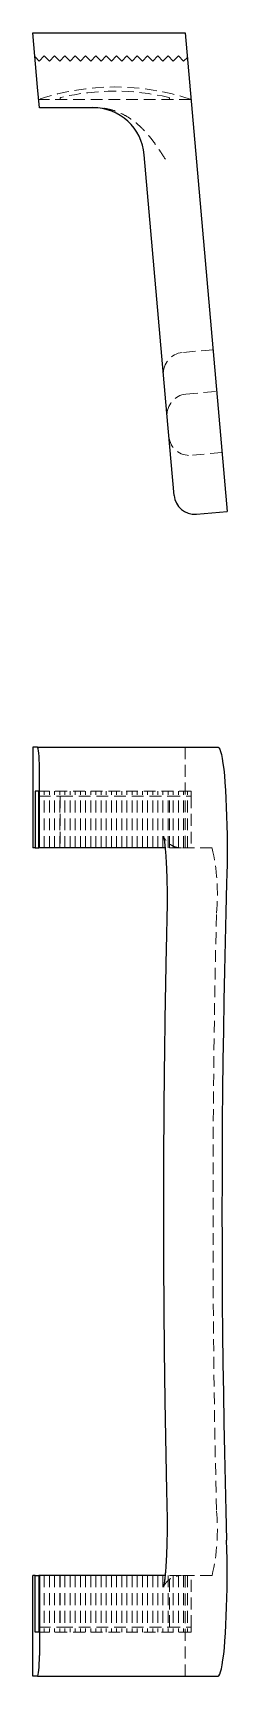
# Model space of a CAD drawing. Header units: millimetres. Extents: x 73 to 249, y 7 to 184.
# Drawn here: x 72.6 to 93.4, y 7 to 183.9 of the extents above.
import ezdxf

# ---------------------------------------------------------------- set-up
doc = ezdxf.new("R2010")
doc.units = ezdxf.units.MM
doc.linetypes.add('HIDDEN', pattern=[1.905, 1.27, -0.635])

msp = doc.modelspace()

# ---------------------------------------------------------------- linework, layer by layer
at = {"color": 7, "linetype": 'Continuous', "lineweight": 25}
for p, q in [((73.06, 178.07), (72.55, 183.91)), ((72.55, 183.91), (88.94, 183.91)), ((88.94, 183.91), (92.48, 143.46)), ((73.26, 175.85), (73.06, 178.07)), ((79, 175.85), (73.26, 175.85)), ((86.97, 142.98), (84.53, 170.78)), ((92.48, 143.46), (93.45, 132.39)), ((87.74, 134.12), (86.97, 142.98)), ((90.15, 132.1), (93.45, 132.39)), ((72.55, 107), (72.55, 96.17)), ((73.06, 107), (72.55, 107)), ((73.06, 107), (79, 107)), ((79, 107), (86.75, 107)), ((86.75, 107), (89.18, 107)), ((89.18, 107), (92.48, 107)), ((73.26, 96.17), (73.26, 104.78)), ((73.18, 102.28), (72.78, 102.28)), ((72.78, 102.28), (72.78, 96.17)), ((73.18, 101.72), (73.18, 102.28)), ((73.18, 96.17), (73.18, 101.72)), ((72.78, 96.17), (72.55, 96.17)), ((72.78, 96.17), (73.18, 96.17)), ((73.26, 96.17), (73.18, 96.17)), ((79.32, 96.17), (73.26, 96.17)), ((72.55, 7), (72.55, 17.83)), ((72.78, 17.83), (72.55, 17.83)), ((72.78, 11.72), (72.78, 17.83)), ((72.78, 17.83), (73.18, 17.83)), ((73.18, 17.83), (73.18, 12.28)), ((73.26, 17.83), (73.18, 17.83)), ((73.26, 17.83), (73.26, 9.22)), ((79.32, 17.83), (73.26, 17.83)), ((73.18, 11.72), (72.78, 11.72)), ((73.18, 12.28), (73.18, 11.72)), ((73.06, 7), (72.55, 7)), ((73.06, 7), (79, 7)), ((79, 7), (86.75, 7)), ((86.75, 7), (89.18, 7)), ((89.18, 7), (92.48, 7))]:
    msp.add_line(p, q, dxfattribs=at)
at = {"color": 7, "linetype": 'HIDDEN', "lineweight": 18}
for p, q in [((72.78, 181.31), (73.22, 180.87)), ((73.22, 180.87), (73.77, 181.42)), ((73.77, 181.42), (74.33, 180.87)), ((74.33, 180.87), (74.88, 181.42)), ((74.88, 181.42), (75.44, 180.87)), ((75.44, 180.87), (76, 181.42)), ((76, 181.42), (76.55, 180.87)), ((76.55, 180.87), (77.11, 181.42)), ((77.11, 181.42), (77.66, 180.87)), ((77.66, 180.87), (78.22, 181.42)), ((78.22, 181.42), (78.77, 180.87)), ((78.77, 180.87), (79.33, 181.42)), ((79.33, 181.42), (79.88, 180.87)), ((79.88, 180.87), (80.44, 181.42)), ((80.44, 181.42), (81, 180.87)), ((81, 180.87), (81.55, 181.42)), ((81.55, 181.42), (82.11, 180.87)), ((82.11, 180.87), (82.66, 181.42)), ((82.66, 181.42), (83.22, 180.87)), ((83.22, 180.87), (83.77, 181.42)), ((83.77, 181.42), (84.33, 180.87)), ((84.33, 180.87), (84.88, 181.42)), ((84.88, 181.42), (85.44, 180.87)), ((85.44, 180.87), (86, 181.42)), ((86, 181.42), (86.55, 180.87)), ((86.55, 180.87), (87.11, 181.42)), ((87.11, 181.42), (87.66, 180.87)), ((87.66, 180.87), (88.22, 181.42)), ((88.22, 181.42), (88.77, 180.87)), ((88.77, 180.87), (89.17, 181.27)), ((89.57, 176.74), (73.18, 176.74)), ((79.32, 175.85), (79, 175.85)), ((91.93, 149.79), (88.63, 149.5)), ((89.02, 145.01), (92.32, 145.3)), ((92.89, 138.72), (89.59, 138.43)), ((88.94, 107), (88.94, 96.17)), ((89.57, 102.28), (73.18, 102.28)), ((73.18, 101.72), (75.6, 101.72)), ((73.22, 96.17), (73.22, 102.28)), ((73.77, 96.17), (73.77, 102.28)), ((74.33, 96.17), (74.33, 102.28)), ((74.88, 96.17), (74.88, 102.28)), ((75.44, 96.17), (75.44, 102.28)), ((75.49, 101.72), (75.49, 96.17)), ((75.58, 101.72), (87.17, 101.72)), ((76, 96.17), (76, 102.28)), ((76.55, 96.17), (76.55, 102.28)), ((77.11, 96.17), (77.11, 102.28)), ((77.66, 96.17), (77.66, 102.28)), ((78.22, 96.17), (78.22, 102.28)), ((78.77, 96.17), (78.77, 102.28)), ((79.33, 96.17), (79.33, 102.28)), ((79.88, 96.17), (79.88, 102.28)), ((80.44, 96.17), (80.44, 102.28)), ((81, 96.17), (81, 102.28)), ((81.55, 96.17), (81.55, 102.28)), ((82.11, 96.17), (82.11, 102.28)), ((82.66, 96.17), (82.66, 102.28)), ((83.22, 96.17), (83.22, 102.28)), ((83.77, 96.17), (83.77, 102.28)), ((84.33, 96.17), (84.33, 102.28)), ((84.88, 96.17), (84.88, 102.28)), ((85.44, 96.17), (85.44, 102.28)), ((86, 96.17), (86, 102.28)), ((86.55, 96.17), (86.55, 102.28)), ((87.11, 96.17), (87.11, 102.28)), ((87.14, 101.72), (89.57, 101.72)), ((87.25, 96.17), (87.25, 101.72)), ((87.66, 96.17), (87.66, 102.28)), ((88.22, 96.17), (88.22, 102.28)), ((88.77, 96.17), (88.77, 102.28)), ((89.17, 96.17), (89.17, 102.28)), ((89.57, 102.28), (89.57, 101.72)), ((89.57, 101.72), (89.57, 96.17)), ((88.53, 96.17), (86.81, 96.17)), ((91.83, 96.17), (88.53, 96.17)), ((73.22, 17.83), (73.22, 11.72)), ((73.77, 17.83), (73.77, 11.72)), ((74.33, 17.83), (74.33, 11.72)), ((74.88, 17.83), (74.88, 11.72)), ((75.44, 17.83), (75.44, 11.72)), ((75.49, 17.83), (75.49, 12.28)), ((76, 17.83), (76, 11.72)), ((76.55, 17.83), (76.55, 11.72)), ((77.11, 17.83), (77.11, 11.72)), ((77.66, 17.83), (77.66, 11.72)), ((78.22, 17.83), (78.22, 11.72)), ((78.77, 17.83), (78.77, 11.72)), ((79.33, 17.83), (79.33, 11.72)), ((79.88, 17.83), (79.88, 11.72)), ((80.44, 17.83), (80.44, 11.72)), ((81, 17.83), (81, 11.72)), ((81.55, 17.83), (81.55, 11.72)), ((82.11, 17.83), (82.11, 11.72)), ((82.66, 17.83), (82.66, 11.72)), ((83.22, 17.83), (83.22, 11.72)), ((83.77, 17.83), (83.77, 11.72)), ((84.33, 17.83), (84.33, 11.72)), ((84.88, 17.83), (84.88, 11.72)), ((85.44, 17.83), (85.44, 11.72)), ((86, 17.83), (86, 11.72)), ((86.55, 17.83), (86.55, 11.72)), ((88.53, 17.83), (86.81, 17.83)), ((87.11, 17.83), (87.11, 11.72)), ((87.25, 12.28), (87.25, 17.83)), ((87.66, 17.83), (87.66, 11.72)), ((88.22, 17.83), (88.22, 11.72)), ((91.83, 17.83), (88.53, 17.83)), ((88.77, 17.83), (88.77, 11.72)), ((88.94, 7), (88.94, 17.83)), ((89.17, 17.83), (89.17, 11.72)), ((89.57, 12.28), (89.57, 17.83)), ((73.18, 12.28), (75.6, 12.28)), ((89.57, 11.72), (73.18, 11.72)), ((75.58, 12.28), (87.17, 12.28)), ((87.14, 12.28), (89.57, 12.28)), ((89.57, 11.72), (89.57, 12.28))]:
    msp.add_line(p, q, dxfattribs=at)
at = {"color": 7, "linetype": 'Continuous', "lineweight": 25, "flags": 128}
for points in [[(92.48, 107), (92.57, 106.95), (92.66, 106.8), (92.75, 106.55), (92.84, 106.21), (92.92, 105.78), (93, 105.25), (93.08, 104.65), (93.15, 103.96), (93.21, 103.2), (93.27, 102.38), (93.32, 101.49), (93.36, 100.56), (93.39, 99.59), (93.42, 98.58), (93.44, 97.55), (93.45, 96.5), (93.45, 95.45), (93.44, 94.4), (93.42, 93.37), (93.4, 92.35)], [(93.4, 92.35), (93.31, 89.24), (93.23, 86.09), (93.16, 82.93), (93.1, 79.73), (93.05, 76.52), (93, 73.3), (92.96, 70.05), (92.93, 66.8), (92.91, 63.54), (92.9, 60.27), (92.89, 57), (92.9, 53.73), (92.91, 50.46), (92.93, 47.2), (92.96, 43.95), (93, 40.7), (93.05, 37.48), (93.1, 34.27), (93.16, 31.07), (93.23, 27.91), (93.31, 24.76), (93.4, 21.65)], [(92.48, 7), (92.57, 7.05), (92.66, 7.2), (92.75, 7.45), (92.84, 7.79), (92.92, 8.22), (93, 8.75), (93.08, 9.35), (93.15, 10.04), (93.21, 10.8), (93.27, 11.62), (93.32, 12.51), (93.36, 13.44), (93.39, 14.41), (93.42, 15.42), (93.44, 16.45), (93.45, 17.5), (93.45, 18.55), (93.44, 19.6), (93.42, 20.63), (93.4, 21.65)]]:
    msp.add_lwpolyline(points, dxfattribs=at)
at = {"color": 7, "linetype": 'HIDDEN', "lineweight": 18, "flags": 128}
msp.add_lwpolyline([(92.3, 24.85), (92.23, 28.17), (92.16, 31.51), (92.1, 34.86), (92.05, 38.24), (92.01, 41.63), (91.98, 45.03), (91.95, 48.45), (91.94, 51.86), (91.93, 55.29), (91.93, 58.71), (91.94, 62.14), (91.95, 65.55), (91.98, 68.97), (92.01, 72.37), (92.05, 75.76), (92.1, 79.14), (92.16, 82.49), (92.23, 85.83), (92.3, 89.15)], dxfattribs=at)
at = {"color": 7, "linetype": 'HIDDEN', "lineweight": 18}
for centre, radius, start, end in [((81.37, 152.23), 25.85, 71.5166, 108.4834), ((75.6, 176.85), 0.111, 103.1844, 270), ((81.37, 152.23), 25.4, 76.8156, 103.1844), ((87.14, 176.85), 0.111, 270, 76.8156), ((88.82, 147.28), 2.22, 95, 185), ((89.21, 142.8), 2.22, 95, 185), ((89.4, 140.64), 2.22, 185, 275), ((70.56, 91.23), 21.84, 354.5449, 13.0728), ((70.56, 22.77), 21.84, 346.9272, 5.4551)]:
    msp.add_arc(centre, radius, start, end, dxfattribs=at)
at = {"color": 7, "linetype": 'Continuous', "lineweight": 25}
for centre, radius, start, end in [((79, 170.3), 5.56, 5, 90), ((89.95, 134.31), 2.22, 185, 275)]:
    msp.add_arc(centre, radius, start, end, dxfattribs=at)
for centre, start_param, end_param in [((73.06, 104.78), 4.712389, 6.283185), ((73.06, 9.22), 3.141593, 4.712389)]:
    msp.add_ellipse(centre, major_axis=(0, 2.22), ratio=0.087489, start_param=start_param, end_param=end_param, dxfattribs=at)
at = {"color": 7, "linetype": 'HIDDEN', "lineweight": 18}
for points, knots in [([(86.81, 170.3), (86.65, 170.54), (86.39, 170.95), (85.97, 171.58), (85.56, 172.16), (84.94, 172.96), (84.11, 173.86), (83.07, 174.69), (82.07, 175.25), (81.28, 175.55), (80.66, 175.71), (80.22, 175.79), (79.77, 175.84), (79.47, 175.85), (79.32, 175.85)], [0, 0, 0, 0, 0.088025, 0.151317, 0.232288, 0.305094, 0.462142, 0.606046, 0.711962, 0.815553, 0.862225, 0.908365, 0.954209, 1, 1, 1, 1]), ([(88.53, 96.17), (88.39, 96.18), (88.11, 96.19), (87.72, 96.31), (87.4, 96.48), (87.13, 96.68), (86.93, 96.88), (86.78, 97.07), (86.68, 97.23), (86.63, 97.35), (86.6, 97.43), (86.6, 97.44), (86.6, 97.44)], [0, 0, 0, 0, 0.130179, 0.245881, 0.354605, 0.456812, 0.5522, 0.640753, 0.724939, 0.810007, 0.900635, 1, 1, 1, 1]), ([(86.6, 16.57), (86.6, 16.56), (86.59, 16.56), (86.61, 16.6), (86.65, 16.7), (86.73, 16.86), (86.87, 17.05), (87.07, 17.27), (87.33, 17.48), (87.66, 17.66), (88.03, 17.79), (88.33, 17.83), (88.5, 17.83), (88.53, 17.83)], [0, 0, 0, 0, 0.038809, 0.142039, 0.2351, 0.325276, 0.416745, 0.515624, 0.62315, 0.73641, 0.85268, 0.97025, 1, 1, 1, 1])]:
    msp.add_open_spline(points, degree=3, knots=knots, dxfattribs=at)
at = {"color": 7, "linetype": 'Continuous', "lineweight": 25}
for points, knots in [([(86.6, 97.44), (86.6, 97.44), (86.59, 97.45), (86.6, 97.41), (86.62, 97.32), (86.66, 97.14), (86.7, 96.87), (86.74, 96.52), (86.79, 96.08), (86.83, 95.57), (86.87, 94.99), (86.91, 94.35), (86.94, 93.66), (86.96, 92.94), (86.98, 92.18), (86.99, 91.41), (86.99, 90.62), (86.99, 89.83), (86.98, 89.16), (86.97, 88.76), (86.97, 88.62)], [0, 0, 0, 0, 0.000665, 0.036642, 0.078469, 0.126381, 0.179805, 0.237636, 0.298663, 0.361876, 0.426543, 0.492174, 0.558449, 0.625155, 0.692149, 0.759329, 0.826619, 0.893955, 0.961275, 1, 1, 1, 1]), ([(86.81, 96.17), (86.65, 96.17), (86.39, 96.17), (85.97, 96.17), (85.56, 96.17), (84.94, 96.17), (84.11, 96.17), (83.07, 96.17), (82.07, 96.17), (81.28, 96.17), (80.66, 96.17), (80.22, 96.17), (79.77, 96.17), (79.47, 96.17), (79.32, 96.17)], [0, 0, 0, 0, 0.088025, 0.151317, 0.232288, 0.305094, 0.462142, 0.606046, 0.711962, 0.815553, 0.862225, 0.908365, 0.954209, 1, 1, 1, 1]), ([(86.97, 88.62), (86.95, 88.08), (86.92, 86.52), (86.86, 83.92), (86.8, 80.82), (86.75, 77.7), (86.71, 74.56), (86.67, 71.42), (86.64, 68.26), (86.62, 65.1), (86.61, 61.93), (86.6, 58.75), (86.6, 55.58), (86.6, 52.41), (86.62, 49.24), (86.64, 46.07), (86.67, 42.91), (86.7, 39.77), (86.75, 36.63), (86.8, 33.51), (86.86, 30.4), (86.91, 27.7), (86.95, 26.03), (86.97, 25.38)], [0, 0, 0, 0, 0.026108, 0.075721, 0.125334, 0.174946, 0.224556, 0.274165, 0.323774, 0.373382, 0.422989, 0.472596, 0.522202, 0.571809, 0.621416, 0.671023, 0.720631, 0.770239, 0.819848, 0.869458, 0.919069, 0.968681, 1, 1, 1, 1]), ([(86.97, 25.38), (86.97, 25.25), (86.98, 24.86), (86.99, 24.21), (86.99, 23.42), (86.99, 22.64), (86.98, 21.86), (86.96, 21.1), (86.94, 20.36), (86.91, 19.67), (86.87, 19.02), (86.83, 18.43), (86.78, 17.9), (86.74, 17.44), (86.69, 17.08), (86.65, 16.82), (86.62, 16.65), (86.6, 16.57), (86.6, 16.57), (86.6, 16.57)], [0, 0, 0, 0, 0.03536, 0.102549, 0.169834, 0.237168, 0.304487, 0.371724, 0.438815, 0.50568, 0.572207, 0.638244, 0.703556, 0.767787, 0.830369, 0.883847, 0.932519, 0.975252, 1, 1, 1, 1]), ([(86.81, 17.83), (86.66, 17.83), (86.39, 17.83), (85.98, 17.83), (85.56, 17.83), (84.97, 17.83), (84.14, 17.84), (83.12, 17.83), (82.08, 17.83), (81.16, 17.83), (80.37, 17.83), (79.85, 17.83), (79.59, 17.83), (79.46, 17.83), (79.38, 17.83), (79.34, 17.83), (79.33, 17.83)], [0, 0, 0, 0, 0.083947, 0.151364, 0.230144, 0.305189, 0.451172, 0.606224, 0.706978, 0.815724, 0.907829, 0.953905, 0.976994, 0.988557, 0.994344, 1, 1, 1, 1])]:
    msp.add_open_spline(points, degree=3, knots=knots, dxfattribs=at)

doc.saveas('drawing.dxf')
